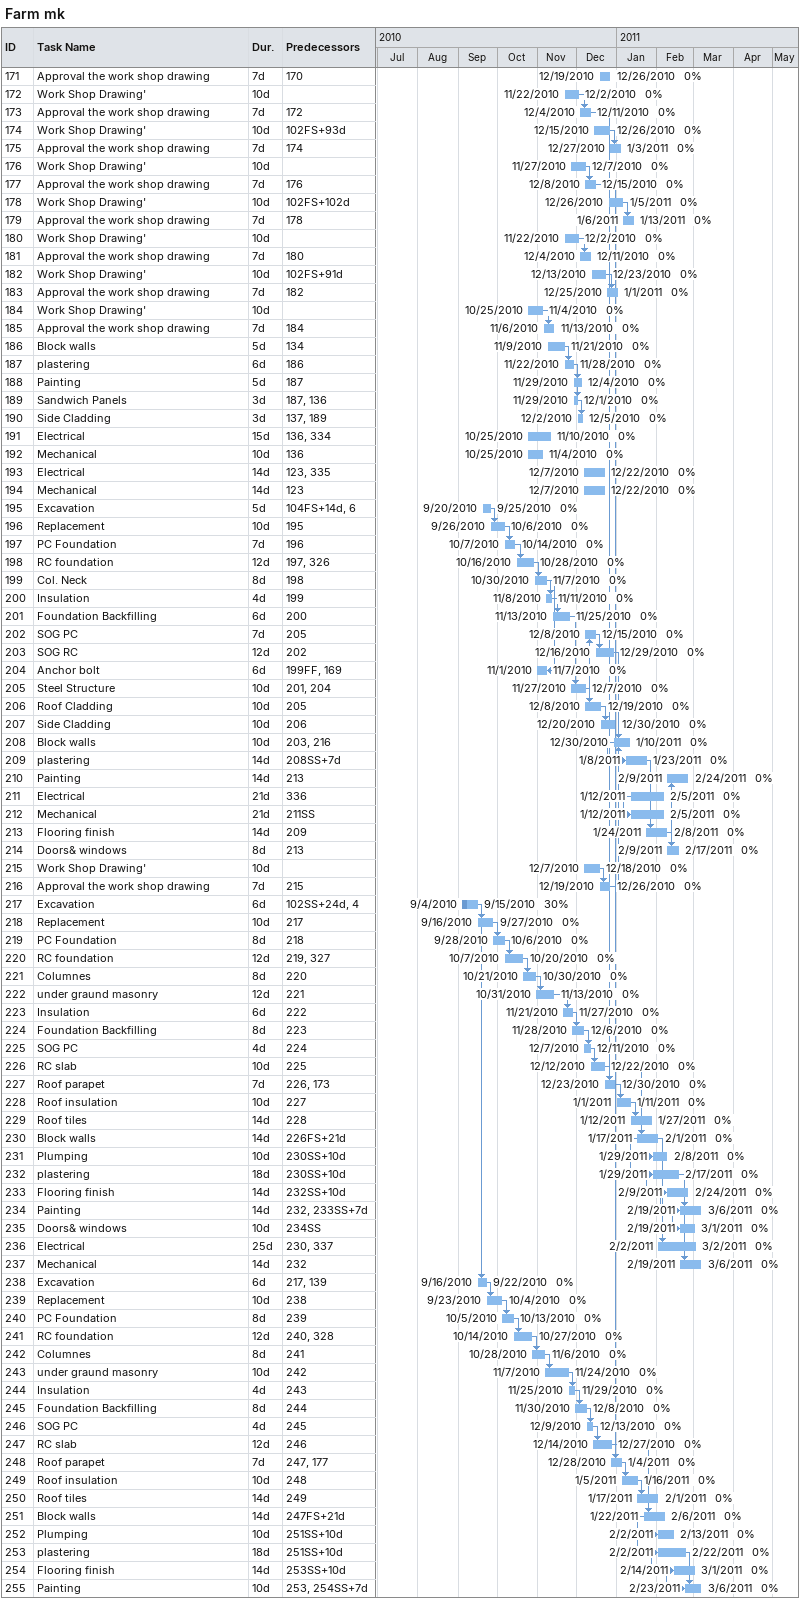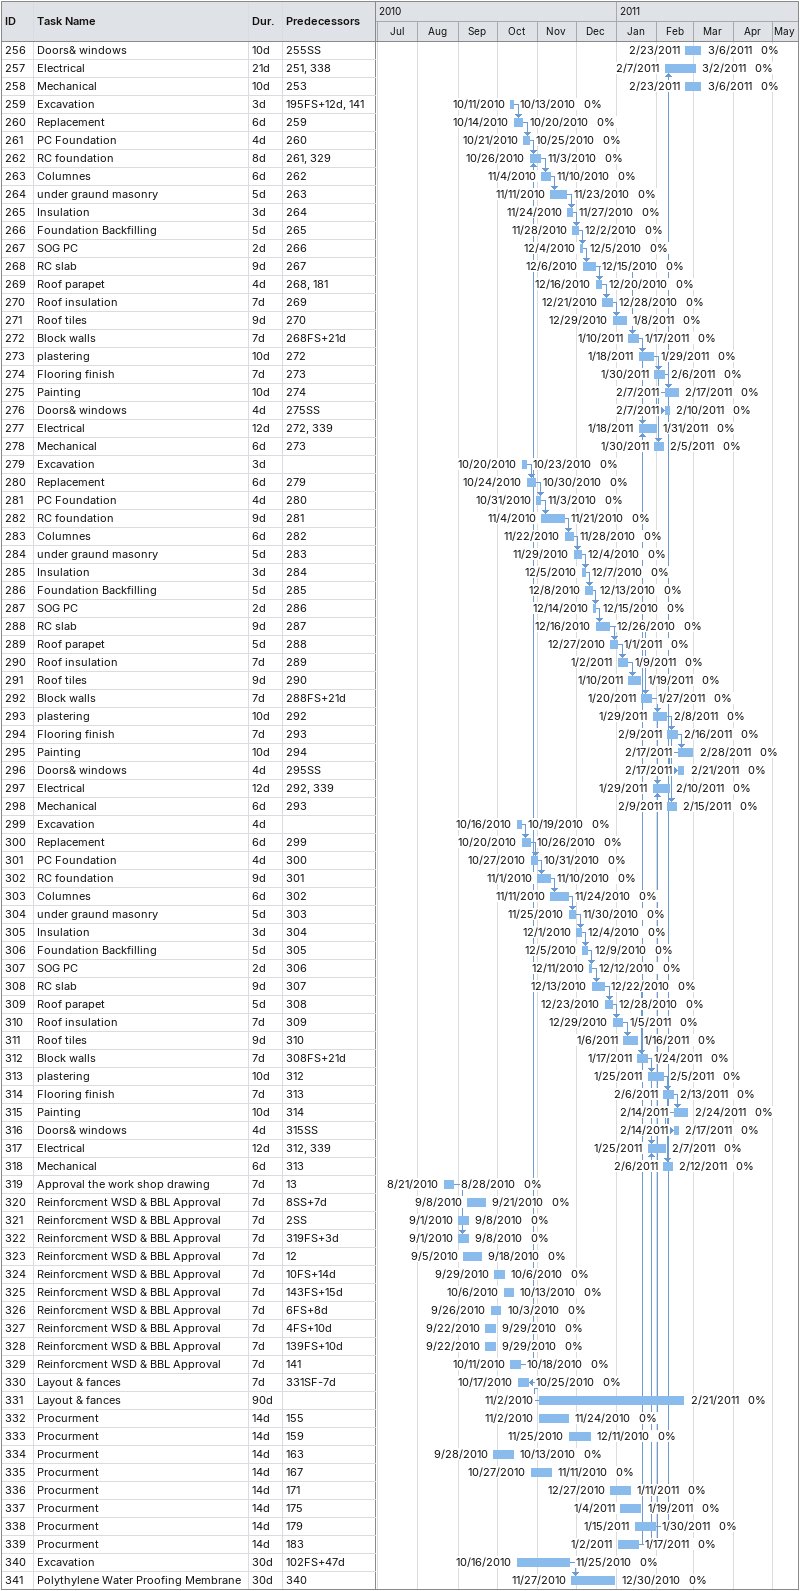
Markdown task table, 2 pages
Farm mk

| ID | Task | Duration | Start | Finish | Predecessors | % complete |
|---|---|---|---|---|---|---|
| 171 | Approval the work shop drawing | 7d | 2010-12-19 | 2010-12-26 | 170 | 0 |
| 172 | Work Shop Drawing' | 10d | 2010-11-22 | 2010-12-02 |  | 0 |
| 173 | Approval the work shop drawing | 7d | 2010-12-04 | 2010-12-11 | 172 | 0 |
| 174 | Work Shop Drawing' | 10d | 2010-12-15 | 2010-12-26 | 102FS+93d | 0 |
| 175 | Approval the work shop drawing | 7d | 2010-12-27 | 2011-01-03 | 174 | 0 |
| 176 | Work Shop Drawing' | 10d | 2010-11-27 | 2010-12-07 |  | 0 |
| 177 | Approval the work shop drawing | 7d | 2010-12-08 | 2010-12-15 | 176 | 0 |
| 178 | Work Shop Drawing' | 10d | 2010-12-26 | 2011-01-05 | 102FS+102d | 0 |
| 179 | Approval the work shop drawing | 7d | 2011-01-06 | 2011-01-13 | 178 | 0 |
| 180 | Work Shop Drawing' | 10d | 2010-11-22 | 2010-12-02 |  | 0 |
| 181 | Approval the work shop drawing | 7d | 2010-12-04 | 2010-12-11 | 180 | 0 |
| 182 | Work Shop Drawing' | 10d | 2010-12-13 | 2010-12-23 | 102FS+91d | 0 |
| 183 | Approval the work shop drawing | 7d | 2010-12-25 | 2011-01-01 | 182 | 0 |
| 184 | Work Shop Drawing' | 10d | 2010-10-25 | 2010-11-04 |  | 0 |
| 185 | Approval the work shop drawing | 7d | 2010-11-06 | 2010-11-13 | 184 | 0 |
| 186 | Block walls | 5d | 2010-11-09 | 2010-11-21 | 134 | 0 |
| 187 | plastering | 6d | 2010-11-22 | 2010-11-28 | 186 | 0 |
| 188 | Painting | 5d | 2010-11-29 | 2010-12-04 | 187 | 0 |
| 189 | Sandwich Panels | 3d | 2010-11-29 | 2010-12-01 | 187, 136 | 0 |
| 190 | Side Cladding | 3d | 2010-12-02 | 2010-12-05 | 137, 189 | 0 |
| 191 | Electrical | 15d | 2010-10-25 | 2010-11-10 | 136, 334 | 0 |
| 192 | Mechanical | 10d | 2010-10-25 | 2010-11-04 | 136 | 0 |
| 193 | Electrical | 14d | 2010-12-07 | 2010-12-22 | 123, 335 | 0 |
| 194 | Mechanical | 14d | 2010-12-07 | 2010-12-22 | 123 | 0 |
| 195 | Excavation | 5d | 2010-09-20 | 2010-09-25 | 104FS+14d, 6 | 0 |
| 196 | Replacement | 10d | 2010-09-26 | 2010-10-06 | 195 | 0 |
| 197 | PC Foundation | 7d | 2010-10-07 | 2010-10-14 | 196 | 0 |
| 198 | RC foundation | 12d | 2010-10-16 | 2010-10-28 | 197, 326 | 0 |
| 199 | Col. Neck | 8d | 2010-10-30 | 2010-11-07 | 198 | 0 |
| 200 | Insulation | 4d | 2010-11-08 | 2010-11-11 | 199 | 0 |
| 201 | Foundation Backfilling | 6d | 2010-11-13 | 2010-11-25 | 200 | 0 |
| 202 | SOG PC | 7d | 2010-12-08 | 2010-12-15 | 205 | 0 |
| 203 | SOG RC | 12d | 2010-12-16 | 2010-12-29 | 202 | 0 |
| 204 | Anchor bolt | 6d | 2010-11-01 | 2010-11-07 | 199FF, 169 | 0 |
| 205 | Steel Structure | 10d | 2010-11-27 | 2010-12-07 | 201, 204 | 0 |
| 206 | Roof Cladding | 10d | 2010-12-08 | 2010-12-19 | 205 | 0 |
| 207 | Side Cladding | 10d | 2010-12-20 | 2010-12-30 | 206 | 0 |
| 208 | Block walls | 10d | 2010-12-30 | 2011-01-10 | 203, 216 | 0 |
| 209 | plastering | 14d | 2011-01-08 | 2011-01-23 | 208SS+7d | 0 |
| 210 | Painting | 14d | 2011-02-09 | 2011-02-24 | 213 | 0 |
| 211 | Electrical | 21d | 2011-01-12 | 2011-02-05 | 336 | 0 |
| 212 | Mechanical | 21d | 2011-01-12 | 2011-02-05 | 211SS | 0 |
| 213 | Flooring finish | 14d | 2011-01-24 | 2011-02-08 | 209 | 0 |
| 214 | Doors& windows | 8d | 2011-02-09 | 2011-02-17 | 213 | 0 |
| 215 | Work Shop Drawing' | 10d | 2010-12-07 | 2010-12-18 |  | 0 |
| 216 | Approval the work shop drawing | 7d | 2010-12-19 | 2010-12-26 | 215 | 0 |
| 217 | Excavation | 6d | 2010-09-04 | 2010-09-15 | 102SS+24d, 4 | 30 |
| 218 | Replacement | 10d | 2010-09-16 | 2010-09-27 | 217 | 0 |
| 219 | PC Foundation | 8d | 2010-09-28 | 2010-10-06 | 218 | 0 |
| 220 | RC foundation | 12d | 2010-10-07 | 2010-10-20 | 219, 327 | 0 |
| 221 | Columnes | 8d | 2010-10-21 | 2010-10-30 | 220 | 0 |
| 222 | under graund masonry | 12d | 2010-10-31 | 2010-11-13 | 221 | 0 |
| 223 | Insulation | 6d | 2010-11-21 | 2010-11-27 | 222 | 0 |
| 224 | Foundation Backfilling | 8d | 2010-11-28 | 2010-12-06 | 223 | 0 |
| 225 | SOG PC | 4d | 2010-12-07 | 2010-12-11 | 224 | 0 |
| 226 | RC slab | 10d | 2010-12-12 | 2010-12-22 | 225 | 0 |
| 227 | Roof parapet | 7d | 2010-12-23 | 2010-12-30 | 226, 173 | 0 |
| 228 | Roof insulation | 10d | 2011-01-01 | 2011-01-11 | 227 | 0 |
| 229 | Roof tiles | 14d | 2011-01-12 | 2011-01-27 | 228 | 0 |
| 230 | Block walls | 14d | 2011-01-17 | 2011-02-01 | 226FS+21d | 0 |
| 231 | Plumping | 10d | 2011-01-29 | 2011-02-08 | 230SS+10d | 0 |
| 232 | plastering | 18d | 2011-01-29 | 2011-02-17 | 230SS+10d | 0 |
| 233 | Flooring finish | 14d | 2011-02-09 | 2011-02-24 | 232SS+10d | 0 |
| 234 | Painting | 14d | 2011-02-19 | 2011-03-06 | 232, 233SS+7d | 0 |
| 235 | Doors& windows | 10d | 2011-02-19 | 2011-03-01 | 234SS | 0 |
| 236 | Electrical | 25d | 2011-02-02 | 2011-03-02 | 230, 337 | 0 |
| 237 | Mechanical | 14d | 2011-02-19 | 2011-03-06 | 232 | 0 |
| 238 | Excavation | 6d | 2010-09-16 | 2010-09-22 | 217, 139 | 0 |
| 239 | Replacement | 10d | 2010-09-23 | 2010-10-04 | 238 | 0 |
| 240 | PC Foundation | 8d | 2010-10-05 | 2010-10-13 | 239 | 0 |
| 241 | RC foundation | 12d | 2010-10-14 | 2010-10-27 | 240, 328 | 0 |
| 242 | Columnes | 8d | 2010-10-28 | 2010-11-06 | 241 | 0 |
| 243 | under graund masonry | 10d | 2010-11-07 | 2010-11-24 | 242 | 0 |
| 244 | Insulation | 4d | 2010-11-25 | 2010-11-29 | 243 | 0 |
| 245 | Foundation Backfilling | 8d | 2010-11-30 | 2010-12-08 | 244 | 0 |
| 246 | SOG PC | 4d | 2010-12-09 | 2010-12-13 | 245 | 0 |
| 247 | RC slab | 12d | 2010-12-14 | 2010-12-27 | 246 | 0 |
| 248 | Roof parapet | 7d | 2010-12-28 | 2011-01-04 | 247, 177 | 0 |
| 249 | Roof insulation | 10d | 2011-01-05 | 2011-01-16 | 248 | 0 |
| 250 | Roof tiles | 14d | 2011-01-17 | 2011-02-01 | 249 | 0 |
| 251 | Block walls | 14d | 2011-01-22 | 2011-02-06 | 247FS+21d | 0 |
| 252 | Plumping | 10d | 2011-02-02 | 2011-02-13 | 251SS+10d | 0 |
| 253 | plastering | 18d | 2011-02-02 | 2011-02-22 | 251SS+10d | 0 |
| 254 | Flooring finish | 14d | 2011-02-14 | 2011-03-01 | 253SS+10d | 0 |
| 255 | Painting | 10d | 2011-02-23 | 2011-03-06 | 253, 254SS+7d | 0 |
| 256 | Doors& windows | 10d | 2011-02-23 | 2011-03-06 | 255SS | 0 |
| 257 | Electrical | 21d | 2011-02-07 | 2011-03-02 | 251, 338 | 0 |
| 258 | Mechanical | 10d | 2011-02-23 | 2011-03-06 | 253 | 0 |
| 259 | Excavation | 3d | 2010-10-11 | 2010-10-13 | 195FS+12d, 141 | 0 |
| 260 | Replacement | 6d | 2010-10-14 | 2010-10-20 | 259 | 0 |
| 261 | PC Foundation | 4d | 2010-10-21 | 2010-10-25 | 260 | 0 |
| 262 | RC foundation | 8d | 2010-10-26 | 2010-11-03 | 261, 329 | 0 |
| 263 | Columnes | 6d | 2010-11-04 | 2010-11-10 | 262 | 0 |
| 264 | under graund masonry | 5d | 2010-11-11 | 2010-11-23 | 263 | 0 |
| 265 | Insulation | 3d | 2010-11-24 | 2010-11-27 | 264 | 0 |
| 266 | Foundation Backfilling | 5d | 2010-11-28 | 2010-12-02 | 265 | 0 |
| 267 | SOG PC | 2d | 2010-12-04 | 2010-12-05 | 266 | 0 |
| 268 | RC slab | 9d | 2010-12-06 | 2010-12-15 | 267 | 0 |
| 269 | Roof parapet | 4d | 2010-12-16 | 2010-12-20 | 268, 181 | 0 |
| 270 | Roof insulation | 7d | 2010-12-21 | 2010-12-28 | 269 | 0 |
| 271 | Roof tiles | 9d | 2010-12-29 | 2011-01-08 | 270 | 0 |
| 272 | Block walls | 7d | 2011-01-10 | 2011-01-17 | 268FS+21d | 0 |
| 273 | plastering | 10d | 2011-01-18 | 2011-01-29 | 272 | 0 |
| 274 | Flooring finish | 7d | 2011-01-30 | 2011-02-06 | 273 | 0 |
| 275 | Painting | 10d | 2011-02-07 | 2011-02-17 | 274 | 0 |
| 276 | Doors& windows | 4d | 2011-02-07 | 2011-02-10 | 275SS | 0 |
| 277 | Electrical | 12d | 2011-01-18 | 2011-01-31 | 272, 339 | 0 |
| 278 | Mechanical | 6d | 2011-01-30 | 2011-02-05 | 273 | 0 |
| 279 | Excavation | 3d | 2010-10-20 | 2010-10-23 |  | 0 |
| 280 | Replacement | 6d | 2010-10-24 | 2010-10-30 | 279 | 0 |
| 281 | PC Foundation | 4d | 2010-10-31 | 2010-11-03 | 280 | 0 |
| 282 | RC foundation | 9d | 2010-11-04 | 2010-11-21 | 281 | 0 |
| 283 | Columnes | 6d | 2010-11-22 | 2010-11-28 | 282 | 0 |
| 284 | under graund masonry | 5d | 2010-11-29 | 2010-12-04 | 283 | 0 |
| 285 | Insulation | 3d | 2010-12-05 | 2010-12-07 | 284 | 0 |
| 286 | Foundation Backfilling | 5d | 2010-12-08 | 2010-12-13 | 285 | 0 |
| 287 | SOG PC | 2d | 2010-12-14 | 2010-12-15 | 286 | 0 |
| 288 | RC slab | 9d | 2010-12-16 | 2010-12-26 | 287 | 0 |
| 289 | Roof parapet | 5d | 2010-12-27 | 2011-01-01 | 288 | 0 |
| 290 | Roof insulation | 7d | 2011-01-02 | 2011-01-09 | 289 | 0 |
| 291 | Roof tiles | 9d | 2011-01-10 | 2011-01-19 | 290 | 0 |
| 292 | Block walls | 7d | 2011-01-20 | 2011-01-27 | 288FS+21d | 0 |
| 293 | plastering | 10d | 2011-01-29 | 2011-02-08 | 292 | 0 |
| 294 | Flooring finish | 7d | 2011-02-09 | 2011-02-16 | 293 | 0 |
| 295 | Painting | 10d | 2011-02-17 | 2011-02-28 | 294 | 0 |
| 296 | Doors& windows | 4d | 2011-02-17 | 2011-02-21 | 295SS | 0 |
| 297 | Electrical | 12d | 2011-01-29 | 2011-02-10 | 292, 339 | 0 |
| 298 | Mechanical | 6d | 2011-02-09 | 2011-02-15 | 293 | 0 |
| 299 | Excavation | 4d | 2010-10-16 | 2010-10-19 |  | 0 |
| 300 | Replacement | 6d | 2010-10-20 | 2010-10-26 | 299 | 0 |
| 301 | PC Foundation | 4d | 2010-10-27 | 2010-10-31 | 300 | 0 |
| 302 | RC foundation | 9d | 2010-11-01 | 2010-11-10 | 301 | 0 |
| 303 | Columnes | 6d | 2010-11-11 | 2010-11-24 | 302 | 0 |
| 304 | under graund masonry | 5d | 2010-11-25 | 2010-11-30 | 303 | 0 |
| 305 | Insulation | 3d | 2010-12-01 | 2010-12-04 | 304 | 0 |
| 306 | Foundation Backfilling | 5d | 2010-12-05 | 2010-12-09 | 305 | 0 |
| 307 | SOG PC | 2d | 2010-12-11 | 2010-12-12 | 306 | 0 |
| 308 | RC slab | 9d | 2010-12-13 | 2010-12-22 | 307 | 0 |
| 309 | Roof parapet | 5d | 2010-12-23 | 2010-12-28 | 308 | 0 |
| 310 | Roof insulation | 7d | 2010-12-29 | 2011-01-05 | 309 | 0 |
| 311 | Roof tiles | 9d | 2011-01-06 | 2011-01-16 | 310 | 0 |
| 312 | Block walls | 7d | 2011-01-17 | 2011-01-24 | 308FS+21d | 0 |
| 313 | plastering | 10d | 2011-01-25 | 2011-02-05 | 312 | 0 |
| 314 | Flooring finish | 7d | 2011-02-06 | 2011-02-13 | 313 | 0 |
| 315 | Painting | 10d | 2011-02-14 | 2011-02-24 | 314 | 0 |
| 316 | Doors& windows | 4d | 2011-02-14 | 2011-02-17 | 315SS | 0 |
| 317 | Electrical | 12d | 2011-01-25 | 2011-02-07 | 312, 339 | 0 |
| 318 | Mechanical | 6d | 2011-02-06 | 2011-02-12 | 313 | 0 |
| 319 | Approval the work shop drawing | 7d | 2010-08-21 | 2010-08-28 | 13 | 0 |
| 320 | Reinforcment WSD & BBL Approval | 7d | 2010-09-08 | 2010-09-21 | 8SS+7d | 0 |
| 321 | Reinforcment WSD & BBL Approval | 7d | 2010-09-01 | 2010-09-08 | 2SS | 0 |
| 322 | Reinforcment WSD & BBL Approval | 7d | 2010-09-01 | 2010-09-08 | 319FS+3d | 0 |
| 323 | Reinforcment WSD & BBL Approval | 7d | 2010-09-05 | 2010-09-18 | 12 | 0 |
| 324 | Reinforcment WSD & BBL Approval | 7d | 2010-09-29 | 2010-10-06 | 10FS+14d | 0 |
| 325 | Reinforcment WSD & BBL Approval | 7d | 2010-10-06 | 2010-10-13 | 143FS+15d | 0 |
| 326 | Reinforcment WSD & BBL Approval | 7d | 2010-09-26 | 2010-10-03 | 6FS+8d | 0 |
| 327 | Reinforcment WSD & BBL Approval | 7d | 2010-09-22 | 2010-09-29 | 4FS+10d | 0 |
| 328 | Reinforcment WSD & BBL Approval | 7d | 2010-09-22 | 2010-09-29 | 139FS+10d | 0 |
| 329 | Reinforcment WSD & BBL Approval | 7d | 2010-10-11 | 2010-10-18 | 141 | 0 |
| 330 | Layout & fances | 7d | 2010-10-17 | 2010-10-25 | 331SF-7d | 0 |
| 331 | Layout & fances | 90d | 2010-11-02 | 2011-02-21 |  | 0 |
| 332 | Procurment | 14d | 2010-11-02 | 2010-11-24 | 155 | 0 |
| 333 | Procurment | 14d | 2010-11-25 | 2010-12-11 | 159 | 0 |
| 334 | Procurment | 14d | 2010-09-28 | 2010-10-13 | 163 | 0 |
| 335 | Procurment | 14d | 2010-10-27 | 2010-11-11 | 167 | 0 |
| 336 | Procurment | 14d | 2010-12-27 | 2011-01-11 | 171 | 0 |
| 337 | Procurment | 14d | 2011-01-04 | 2011-01-19 | 175 | 0 |
| 338 | Procurment | 14d | 2011-01-15 | 2011-01-30 | 179 | 0 |
| 339 | Procurment | 14d | 2011-01-02 | 2011-01-17 | 183 | 0 |
| 340 | Excavation | 30d | 2010-10-16 | 2010-11-25 | 102FS+47d | 0 |
| 341 | Polythylene Water Proofing Membrane | 30d | 2010-11-27 | 2010-12-30 | 340 | 0 |
